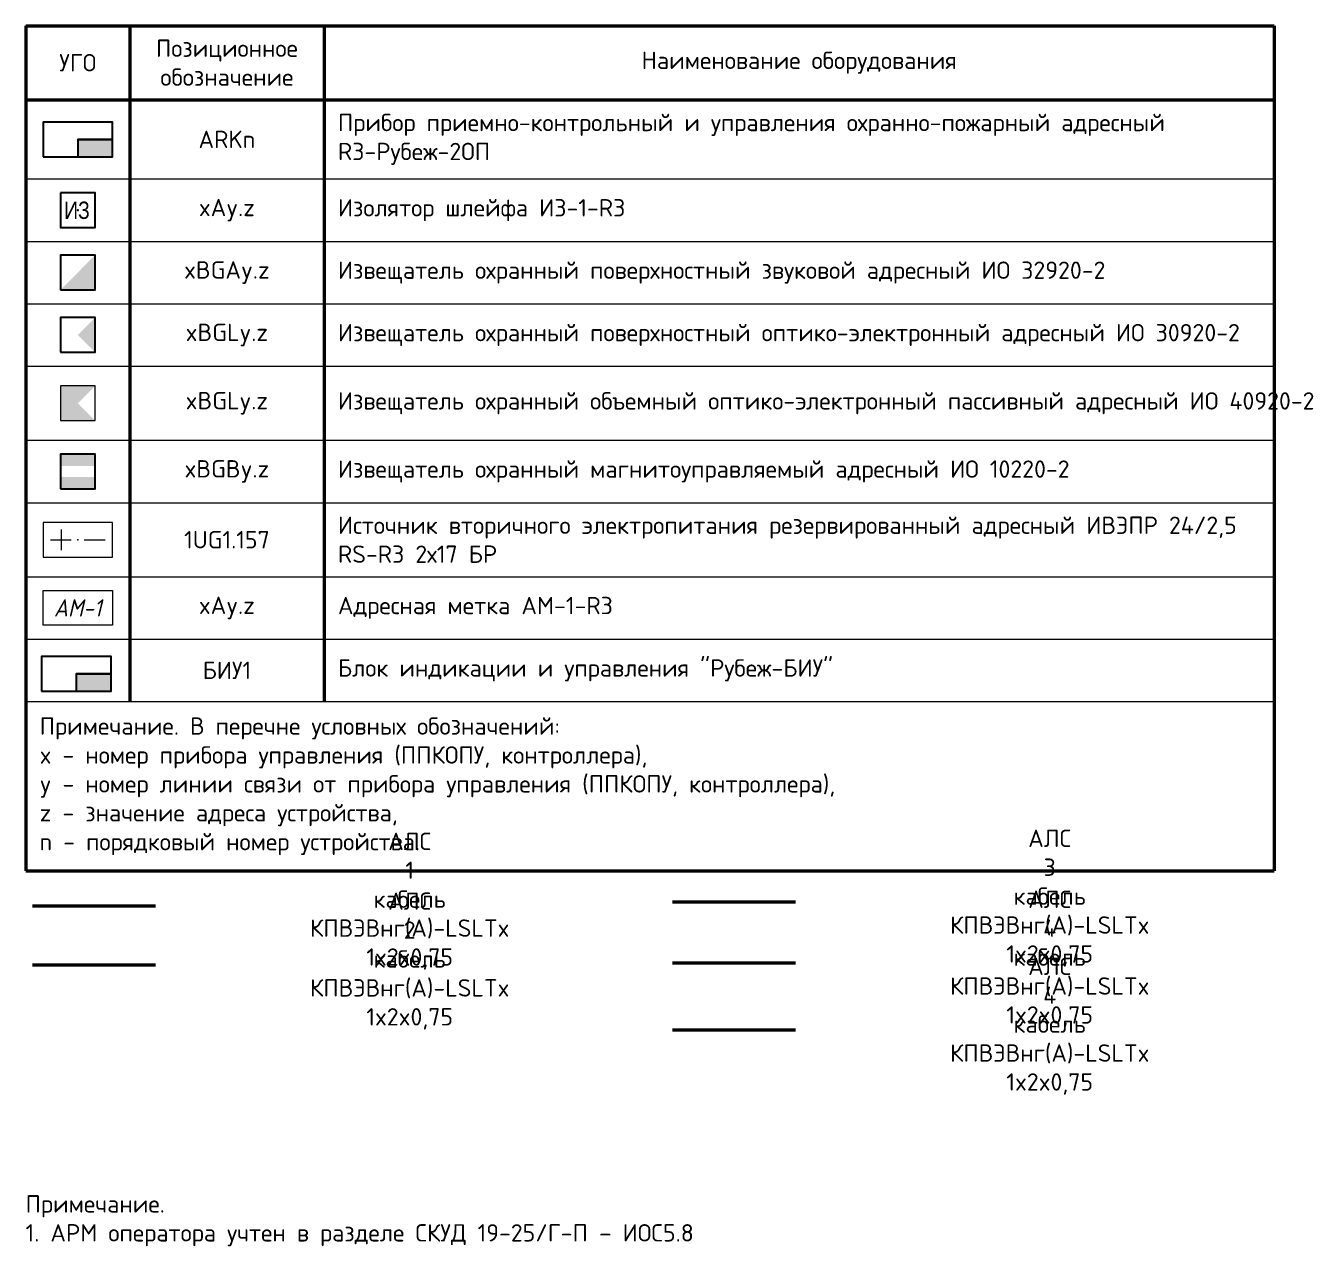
# Model space of a CAD drawing. Header units: millimetres. Extents: x 11019 to 672023, y -45952 to 891139.
# Drawn here: x 11019 to 29580, y -395 to 17199 of the extents above; entities that cross this region are included whole.
import ezdxf
from ezdxf.enums import TextEntityAlignment as Align

# ---------------------------------------------------------------- set-up
doc = ezdxf.new("R2010")
doc.units = ezdxf.units.MM
doc.layers.add('!!ВОК', color=30, linetype='Continuous')
doc.layers.add('ODG - Текст', color=7, linetype='Continuous')
for name, color, linetype, lineweight in [('RC-Извещатели_охранные', 5, 'Continuous', 30), ('RC-Приборы_управления_и_блоки_индикации', 1, 'Continuous', 30), ('RC-Прочее_оборудование', 1, 'Continuous', 30), ('RC-Таблицы', 7, 'Continuous', 0)]:
    doc.layers.add(name, color=color, linetype=linetype, lineweight=lineweight)
doc.styles.add('ISOCPEUR', font='isocpeui.ttf', dxfattribs={"height": 250})
doc.styles.add('KOSTY_STYLE', font='isocpeur.ttf')
doc.styles.add('RubezhCAD', font='isocpeur.ttf', dxfattribs={"width": 0.8})
doc.styles.get("Standard").update_dxf_attribs({"font": 'arial.ttf'})
doc.linetypes.add('ограждение1', pattern='A,0.25,-0.1,[133,ltypeshp.shx,S=0.1,R=0,X=-0.1,Y=0],-0.1,1', length=1.45)

# ---------------------------------------------------------------- blocks, each defined once
blk = doc.blocks.new('RC-UGO-PPK-01')
blk.add_wipeout([(5, -2.5), (5, 2.5), (-5, 2.5), (-5, -2.5)]).dxf.layer = 'RC-Приборы_управления_и_блоки_индикации'
blk.add_wipeout([(-5, -2.5), (-5, 2.5), (5, 2.5), (5, -2.5)]).dxf.layer = 'RC-Приборы_управления_и_блоки_индикации'
at = {"layer": 'RC-Приборы_управления_и_блоки_индикации'}
h = blk.add_hatch(color=256, dxfattribs=at)
h.dxf.hatch_style = 1
h.paths.add_polyline_path([(5, -2.5), (5, 0), (0, 0), (0, -2.5)])
blk.add_lwpolyline([(-5, -2.5), (5, -2.5), (5, 2.5), (-5, 2.5)], close=True, dxfattribs=at)
for points in [[(5, 0), (0, 0), (0, -2.5)], [(0, 0), (5, 0)]]:
    blk.add_lwpolyline(points, dxfattribs=at)
blk.add_attdef('PSTN', text='', height=1.5, dxfattribs=at).set_placement((5, 2.5), align=Align.BOTTOM_CENTER)
blk = doc.blocks.new('RC-UGO-IZ-01')
blk.add_wipeout([(-2.5, -2.5), (-2.5, 2.5), (2.5, 2.5), (2.5, -2.5)]).dxf.layer = 'RC-Прочее_оборудование'
at = {"layer": 'RC-Прочее_оборудование'}
blk.add_lwpolyline([(-2.5, 2.5), (-2.5, -2.5), (2.5, -2.5), (2.5, 2.5), (-2.5, 2.5)], dxfattribs=at)
blk.add_point((0, 0), dxfattribs=at)
at = {"layer": 'RC-Прочее_оборудование', "width": 0.8}
blk.add_text('ИЗ', height=2.5, dxfattribs=at).set_placement((-1.97, -1.27))
at = {"layer": 'RC-Прочее_оборудование'}
blk.add_attdef('PSTN', text='', height=2.5, dxfattribs=at).set_placement((5.66, 2.58), align=Align.BOTTOM_CENTER)
blk = doc.blocks.new('RC-UGO-IOZ-02')
blk.add_wipeout([(2.5, -2.5), (2.5, 2.5), (-2.5, 2.5), (-2.5, -2.5)]).dxf.layer = 'RC-Извещатели_охранные'
blk.add_wipeout([(-2.5, -2.5), (-2.5, 2.5), (2.5, 2.5), (2.5, -2.5)]).dxf.layer = 'RC-Извещатели_охранные'
at = {"layer": 'RC-Извещатели_охранные'}
h = blk.add_hatch(color=256, dxfattribs=at)
h.dxf.hatch_style = 1
h.paths.add_polyline_path([(2.5, -2.5), (2.5, 2.5), (0, 0), (-2.5, -2.5)])
blk.add_lwpolyline([(-2.5, -2.5), (2.5, -2.5), (2.5, 2.5), (-2.5, 2.5)], close=True, dxfattribs=at)
at = {"layer": 'RC-Извещатели_охранные', "color": 7, "style": 'RubezhCAD', "width": 0.8}
blk.add_attdef('PSTN', text='', height=2.5, dxfattribs=at).set_placement((0.98, 2.6), align=Align.BOTTOM_LEFT)
blk = doc.blocks.new('RC-UGO-IOPPA-01')
blk.add_wipeout([(2.5, -2.5), (2.5, 2.5), (-2.5, 2.5), (-2.5, -2.5)]).dxf.layer = 'RC-Извещатели_охранные'
blk.add_wipeout([(-2.5, -2.5), (-2.5, 2.5), (2.5, 2.5), (2.5, -2.5)]).dxf.layer = 'RC-Извещатели_охранные'
at = {"layer": 'RC-Извещатели_охранные'}
h = blk.add_hatch(color=256, dxfattribs=at)
h.dxf.hatch_style = 1
h.paths.add_polyline_path([(2.5, -2.5), (2.5, 2.5), (0, 0)])
blk.add_lwpolyline([(-2.5, -2.5), (2.5, -2.5), (2.5, 2.5), (-2.5, 2.5)], close=True, dxfattribs=at)
blk.add_attdef('PSTN', text='', height=2.5, dxfattribs=at).set_placement((0.98, 2.6), align=Align.BOTTOM_LEFT)
blk = doc.blocks.new('RC-UGO-IOPO-02')
blk.add_wipeout([(2.5, -2.5), (2.5, 2.5), (-2.5, 2.5), (-2.5, -2.5)])
blk.add_wipeout([(-2.5, -2.5), (-2.5, 2.5), (2.5, 2.5), (2.5, -2.5)])
h = blk.add_hatch(color=256)
h.dxf.hatch_style = 1
h.paths.add_polyline_path([(2.5, -2.5), (0, 0), (2.5, 2.5), (-2.5, 2.5), (-2.5, -2.5)])
blk.add_lwpolyline([(-2.5, -2.5), (2.5, -2.5), (2.5, 2.5), (-2.5, 2.5)], close=True)
blk.add_attdef('PSTN', text='', height=2.5).set_placement((0.98, 2.6), align=Align.BOTTOM_LEFT)
blk = doc.blocks.new('RC-UGO-IOM-02')
at = {"layer": 'RC-Извещатели_охранные'}
blk.add_point((0, 0), dxfattribs=at)
blk.add_wipeout([(2.5, -2.5), (2.5, 2.5), (-2.5, 2.5), (-2.5, -2.5)]).dxf.layer = 'RC-Извещатели_охранные'
blk.add_wipeout([(-2.5, -2.5), (-2.5, 2.5), (2.5, 2.5), (2.5, -2.5)]).dxf.layer = 'RC-Извещатели_охранные'
h = blk.add_hatch(color=256, dxfattribs=at)
h.dxf.hatch_style = 1
h.paths.add_polyline_path([(2.5, 0.8), (2.5, 2.51), (-2.5, 2.5), (-2.5, 0.8)])
h = blk.add_hatch(color=256, dxfattribs=at)
h.dxf.hatch_style = 1
h.paths.add_polyline_path([(2.5, -2.5), (2.5, -0.79), (-2.5, -0.8), (-2.5, -2.5)])
blk.add_lwpolyline([(-2.5, -2.5), (2.5, -2.5), (2.5, 2.5), (-2.5, 2.5)], close=True, dxfattribs=at)
blk.add_attdef('PSTN', text='', height=2.5, dxfattribs=at).set_placement((0.98, 2.6), align=Align.BOTTOM_LEFT)
blk = doc.blocks.new('RC-UGO-IP24-02')
blk.add_wipeout([(5, -2.5), (5, 2.5), (-5, 2.5), (-5, -2.5)])
blk.add_wipeout([(-5, -2.5), (-5, 2.5), (5, 2.5), (5, -2.5)])
blk.add_lwpolyline([(-5, -2.5), (5, -2.5), (5, 2.5), (-5, 2.5)], close=True)
for points in [[(-3.94, 0), (-0.94, 0)], [(-2.37, -1.52), (-2.37, 1.48)], [(0.94, 0), (3.94, 0)]]:
    blk.add_lwpolyline(points)
blk.add_point((0, 0))
blk.add_attdef('PSTN', text='', height=2.5).set_placement((6.11, 2.42), align=Align.BOTTOM_CENTER)
blk = doc.blocks.new('RC-UGO-AM-01')
blk.add_wipeout([(-4.99, 2.5), (4.99, 2.5), (4.99, -2.5), (-4.99, -2.49)])
blk.add_point((0, 0))
blk.add_wipeout([(4.99, 2.5), (4.99, -2.5), (-4.99, -2.5), (-4.99, 2.5)])
blk.add_wipeout([(-4.99, -2.5), (-4.99, 2.5), (4.99, 2.5), (4.99, -2.5)])
blk.add_lwpolyline([(-4.99, 2.5), (4.99, 2.5), (4.99, -2.5), (-4.99, -2.5), (-4.99, 2.5)], close=True)
blk.add_lwpolyline([(-4.99, 2.5), (-4.99, 2.5)])
blk.add_lwpolyline([(-4.99, 2.5), (-4.99, 2.5)])
at = {"ltscale": 100, "style": 'ISOCPEUR', "width": 0.9}
blk.add_text('АМ-1', height=2.5, dxfattribs=at).set_placement((0, 0), align=Align.MIDDLE)
blk.add_attdef('PSTN', text='', height=2.5).set_placement((2.32, 2.4), align=Align.BOTTOM_LEFT)
blk = doc.blocks.new('*T40')
at = {"layer": 'RC-Таблицы', "color": 0, "linetype": 'ByBlock', "lineweight": 50, "ltscale": 100, "transparency": 16777216}
for p, q in [((0, 0), (18000, 0)), ((0, 0), (0, -12184)), ((1500, 0), (1500, -9742)), ((4300, 0), (4300, -9742)), ((18000, 0), (18000, -12184)), ((0, -1067), (18000, -1067)), ((0, -12184), (18000, -12184))]:
    blk.add_line(p, q, dxfattribs=at)
at = {"layer": 'RC-Таблицы', "color": 0, "linetype": 'ByBlock', "lineweight": 20, "ltscale": 100, "transparency": 16777216}
for p, q in [((0, -2208), (18000, -2208)), ((0, -3108), (18000, -3108)), ((0, -4008), (18000, -4008)), ((0, -4908), (18000, -4908)), ((0, -5975), (18000, -5975)), ((0, -6876), (18000, -6876)), ((0, -7942), (18000, -7942)), ((0, -8842), (18000, -8842)), ((0, -9742), (18000, -9742))]:
    blk.add_line(p, q, dxfattribs=at)
at = {"layer": 'RC-Таблицы', "color": 0, "lineweight": 30, "ltscale": 100, "transparency": 16777216, "xscale": 100, "yscale": 100, "zscale": 100}
for name, p in [('RC-UGO-PPK-01', (750, -1638)), ('RC-UGO-IZ-01', (750, -2658)), ('RC-UGO-IOZ-02', (750, -3558)), ('RC-UGO-IOPPA-01', (750, -4458)), ('RC-UGO-IOPO-02', (750, -5442)), ('RC-UGO-IOM-02', (750, -6426)), ('RC-UGO-IP24-02', (750, -7409)), ('RC-UGO-AM-01', (750, -8392))]:
    blk.add_blockref(name, p, dxfattribs=at)
at = {"layer": 'RC-Таблицы', "color": 0, "lineweight": 30, "ltscale": 100, "transparency": 16777216, "char_height": 250, "style": 'KOSTY_STYLE'}
for s, insert, width, attachment_point in [('Позиционное обозначение', (2900, -533), 2400, 5), ('УГО', (750, -533), 1100, 5), ('Наименование оборудования', (11150, -533), 13300, 5), ('Прибор приемно-контрольный и управления охранно-пожарный адресный R3-Рубеж-2ОП', (4500, -1638), 13300, 4), ('ARKn', (2900, -1638), 2400, 5), ('xAy.z', (2900, -2658), 2400, 5), ('Изолятор шлейфа ИЗ-1-R3', (4500, -2658), 13300, 4), ('xBGAy.z', (2900, -3558), 2400, 5), ('Извещатель охранный поверхностный звуковой адресный ИО 32920-2', (4500, -3558), 13300, 4), ('xBGLy.z', (2900, -4458), 2400, 5), ('Извещатель охранный поверхностный оптико-электронный адресный ИО 30920-2', (4500, -4458), 13300, 4), ('xBGLy.z', (2900, -5442), 2400, 5), ('Извещатель охранный объемный оптико-электронный пассивный адресный ИО 40920-2', (4500, -5442), 13300, 4), ('xBGBy.z', (2900, -6425), 2400, 5), ('Извещатель охранный магнитоуправляемый адресный ИО 10220-2', (4500, -6425), 13300, 4), ('Источник вторичного электропитания резервированный адресный ИВЭПР 24/2,5 RS-R3 2х17 БР', (4500, -7409), 13300, 4), ('1UG1.157', (2900, -7409), 2400, 5), ('xAy.z', (2900, -8392), 2400, 5), ('Адресная метка АМ-1-R3', (4500, -8392), 13300, 4), ('{\\C256;Блок индикации и управления "Рубеж-БИУ"}', (4500, -9292), 13300, 4), ('БИУ1', (2900, -9292), 2400, 5), ('Примечание. В перечне условных обозначений:^Jx - номер прибора управления (ППКОПУ, контроллера),^Jy - номер линии связи от прибора управления (ППКОПУ, контроллера),^Jz - значение адреса устройства,^Jn - порядковый номер устройства.', (200, -10963), 17600, 4)]:
    blk.add_mtext(s, dxfattribs=dict(at, insert=insert, width=width, attachment_point=attachment_point))

msp = doc.modelspace()

# ---------------------------------------------------------------- linework, layer by layer
at = {"layer": '!!ВОК', "color": 5, "linetype": 'ограждение1', "lineweight": 50, "ltscale": 5}
msp.add_lwpolyline([(11114, 4513), (12888, 4513)], dxfattribs=at)
at = {"layer": '!!ВОК', "color": 6, "linetype": 'ограждение1', "lineweight": 50, "ltscale": 5}
msp.add_lwpolyline([(20342, 4568), (22115, 4568)], dxfattribs=at)
at = {"layer": '!!ВОК', "color": 1, "linetype": 'ограждение1', "lineweight": 50, "ltscale": 5}
msp.add_lwpolyline([(11114, 3662), (12888, 3662)], dxfattribs=at)
at = {"layer": '!!ВОК', "color": 30, "linetype": 'ограждение1', "lineweight": 50, "ltscale": 5, "true_color": 0xf26722}
msp.add_lwpolyline([(20342, 3689), (22115, 3689)], dxfattribs=at)
at = {"layer": '!!ВОК', "color": 3, "linetype": 'ограждение1', "lineweight": 50, "ltscale": 5}
msp.add_lwpolyline([(20342, 2723), (22115, 2723)], dxfattribs=at)

# ---------------------------------------------------------------- block references
msp.add_blockref('*T40', (11019, 17199))

# ---------------------------------------------------------------- texts
at = {"layer": 'ODG - Текст', "insert": (10766, 757), "char_height": 250, "width": 14837.31, "attachment_point": 1, "style": 'KOSTY_STYLE'}
msp.add_mtext('\\P\\pxl1;Примечание.\\P1. АРМ оператора учтен в разделе СКУД 19-25/Г-П – ИОС5.8', dxfattribs=at)
at = {"layer": 'RC-Таблицы', "lineweight": 30, "ltscale": 30, "char_height": 250, "width": 1, "attachment_point": 5, "style": 'KOSTY_STYLE'}
for s, insert in [('АЛС 2 кабель КПВЭВнг(А)-LSLTx 1x2x0,75', (16554, 3717)), ('АЛС 4 кабель КПВЭВнг(А)-LSLTx 1x2x0,75', (25781, 3744)), ('АЛС 4 кабель КПВЭВнг(А)-LSLTx 1x2x0,75', (25781, 2778))]:
    msp.add_mtext(s, dxfattribs=dict(at, insert=insert))

# ---------------------------------------------------------------- next in the draw order: block references
at = {"layer": 'RC-Приборы_управления_и_блоки_индикации', "color": 1, "lineweight": 30, "ltscale": 30, "xscale": 100, "yscale": 100, "zscale": 100}
msp.add_blockref('RC-UGO-PPK-01', (11748, 7858), dxfattribs=at)

# ---------------------------------------------------------------- next in the draw order: texts
at = {"layer": 'RC-Таблицы', "lineweight": 30, "ltscale": 30, "char_height": 250, "width": 1, "attachment_point": 5, "style": 'KOSTY_STYLE'}
for s, insert in [('АЛС 3 кабель КПВЭВнг(А)-LSLTx 1x2x0,75', (25781, 4623)), ('АЛС 1 кабель КПВЭВнг(А)-LSLTx 1x2x0,75', (16554, 4579))]:
    msp.add_mtext(s, dxfattribs=dict(at, insert=insert))

doc.saveas('drawing.dxf')
